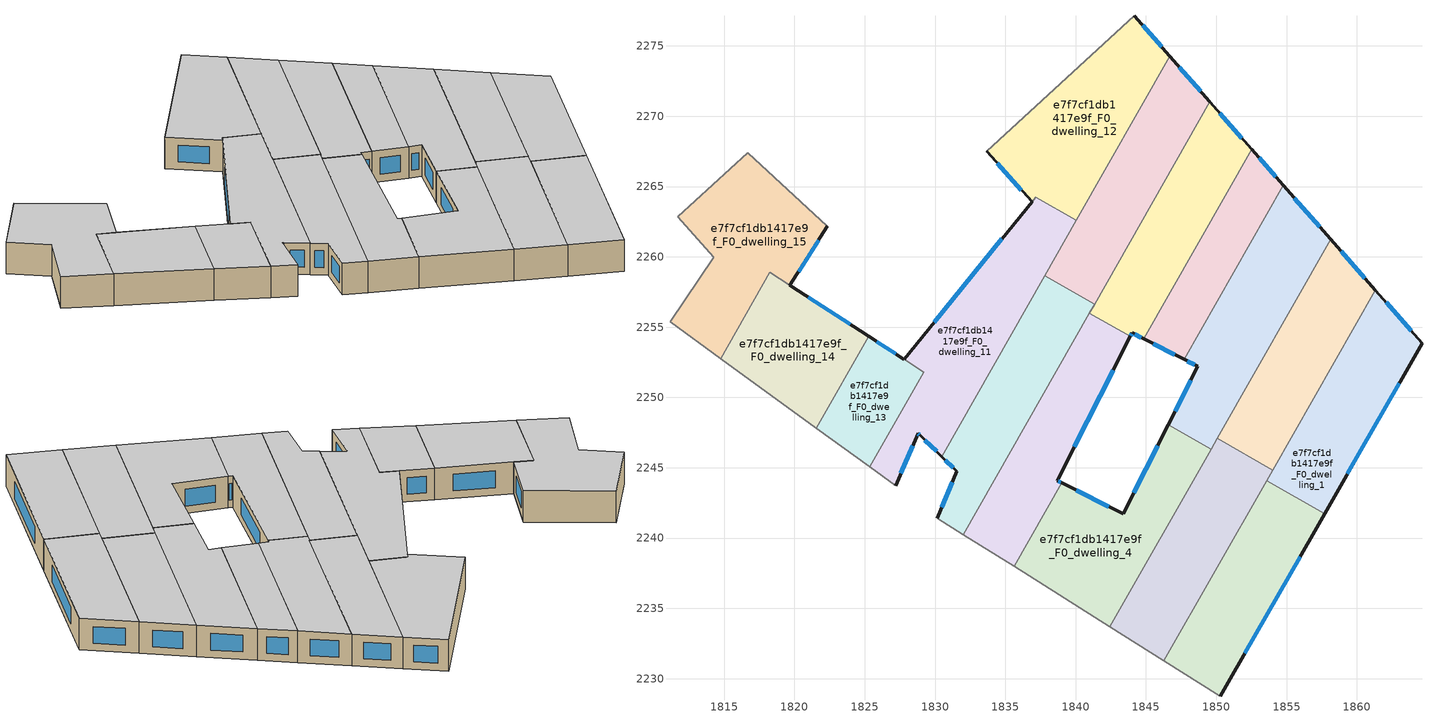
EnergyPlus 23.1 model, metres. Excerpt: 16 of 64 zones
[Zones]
e7f7cf1db1417e9f_F0_dwelling_0
 floor ground (EU_floor_Construction): 1857.7,2241.72 1850.3,2228.75 1846.28,2231.28 1853.58,2244.07 z0
 wall outside (EU_wall_Construction): 1850.3,2228.75 1857.7,2241.72 z0:3
 wall to e7f7cf1db1417e9f_F0_dwelling_1 (EU_wall_Construction): 1857.7,2241.72 1853.58,2244.07 z0:3
 wall adiabatic (EU_wall_Construction): 1846.28,2231.28 1850.3,2228.75 z0:3
 wall to e7f7cf1db1417e9f_F0_dwelling_2 (EU_wall_Construction): 1853.58,2244.07 1846.28,2231.28 z0:3
 window (EU_Window_Construction): 1852.04,2231.8 1855.96,2238.68 z0.7:2.3
 ceiling to e7f7cf1db1417e9f_F1_dwelling_0 (EU_floor_Construction): 1850.3,2228.75 1857.7,2241.72 1853.58,2244.07 1846.28,2231.28 z3
e7f7cf1db1417e9f_F0_dwelling_1
 floor ground (EU_floor_Construction): 1861.31,2257.64 1864.63,2253.86 1857.7,2241.72 1853.58,2244.07 z0
 wall outside (EU_wall_Construction): 1857.7,2241.72 1864.63,2253.86 1861.31,2257.64 z0:3
 wall to e7f7cf1db1417e9f_F0_dwelling_3 (EU_wall_Construction): 1861.31,2257.64 1854.02,2244.84 z0:3
 wall to e7f7cf1db1417e9f_F0_dwelling_2 (EU_wall_Construction): 1854.02,2244.84 1853.58,2244.07 z0:3
 window (EU_Window_Construction): 1859.33,2244.57 1863.01,2251.01 / 1863.85,2254.75 1862.09,2256.75 z0.7:2.3
 ceiling to e7f7cf1db1417e9f_F1_dwelling_1 (EU_floor_Construction): 1857.7,2241.72 1864.63,2253.86 1861.31,2257.64 1853.58,2244.07 z3
e7f7cf1db1417e9f_F0_dwelling_10
 floor ground (EU_floor_Construction): 1846.71,2274.26 1849.55,2271.03 1841.35,2256.64 1837.81,2258.66 z0
 wall outside (EU_wall_Construction): 1849.55,2271.03 1846.71,2274.26 z0:3
 wall to e7f7cf1db1417e9f_F0_dwelling_9 (EU_wall_Construction): 1837.81,2258.66 1841.35,2256.64 z0:3
 wall to e7f7cf1db1417e9f_F0_dwelling_8 (EU_wall_Construction): 1841.35,2256.64 1849.55,2271.03 z0:3
 wall to e7f7cf1db1417e9f_F0_dwelling_12 (EU_wall_Construction): 1846.71,2274.26 1840.05,2262.59 z0:3
 wall to e7f7cf1db1417e9f_F0_dwelling_11 (EU_wall_Construction): 1840.05,2262.59 1837.81,2258.66 z0:3
 window (EU_Window_Construction): 1848.88,2271.79 1847.38,2273.5 z0.7:2.3
 ceiling to e7f7cf1db1417e9f_F1_dwelling_10 (EU_floor_Construction): 1841.35,2256.64 1849.55,2271.03 1846.71,2274.26 1837.81,2258.66 z3
e7f7cf1db1417e9f_F0_dwelling_11
 floor ground (EU_floor_Construction): 1840.05,2262.59 1830.48,2245.8 1828.91,2247.34 1828.79,2247.45 1827.2,2243.74 1825.37,2245.07 1829.21,2251.8 1827.8,2252.71 1836.9,2263.9 1837.17,2264.23 z0
 wall outside (EU_wall_Construction): 1836.9,2263.9 1827.8,2252.71 / 1827.2,2243.74 1828.79,2247.45 1828.91,2247.34 1830.48,2245.8 z0:3
 wall adiabatic (EU_wall_Construction): 1825.37,2245.07 1827.2,2243.74 z0:3
 wall to e7f7cf1db1417e9f_F0_dwelling_13 (EU_wall_Construction): 1829.2,2251.79 1825.37,2245.07 / 1827.8,2252.71 1829.21,2251.8 z0:3
 wall to e7f7cf1db1417e9f_F0_dwelling_12 (EU_wall_Construction): 1840.05,2262.59 1837.17,2264.23 1836.9,2263.9 z0:3
 wall to e7f7cf1db1417e9f_F0_dwelling_9 (EU_wall_Construction): 1830.48,2245.8 1837.81,2258.66 z0:3
 window (EU_Window_Construction): 1834.76,2261.28 1829.94,2255.34 / 1829.27,2246.98 1830.11,2246.16 / 1828.82,2247.42 1828.88,2247.36 / 1827.57,2244.61 1828.42,2246.58 z0.7:2.3
 ceiling to e7f7cf1db1417e9f_F1_dwelling_11 (EU_floor_Construction): 1830.48,2245.8 1840.05,2262.59 1837.17,2264.23 1836.9,2263.9 1827.8,2252.71 1829.21,2251.8 1825.37,2245.07 1827.2,2243.74 1828.79,2247.45 1828.91,2247.34 z3
e7f7cf1db1417e9f_F0_dwelling_12
 floor ground (EU_floor_Construction): 1844.17,2277.14 1846.71,2274.26 1840.05,2262.59 1837.17,2264.24 1836.9,2263.9 1833.68,2267.5 z0
 wall outside (EU_wall_Construction): 1846.71,2274.26 1844.17,2277.14 / 1833.68,2267.5 1836.9,2263.9 z0:3
 wall adiabatic (EU_wall_Construction): 1844.17,2277.14 1833.68,2267.5 z0:3
 window (EU_Window_Construction): 1846.11,2274.94 1844.77,2276.47 / 1834.44,2266.65 1836.14,2264.75 z0.7:2.3
 ceiling to e7f7cf1db1417e9f_F1_dwelling_12 (EU_floor_Construction): 1840.05,2262.59 1846.71,2274.26 1844.17,2277.14 1833.68,2267.5 1836.9,2263.9 1837.17,2264.24 z3
e7f7cf1db1417e9f_F0_dwelling_13
 floor ground (EU_floor_Construction): 1827.79,2252.71 1829.21,2251.79 1825.37,2245.07 1821.57,2247.82 1825.28,2254.34 z0
 wall outside (EU_wall_Construction): 1827.79,2252.71 1825.28,2254.34 z0:3
 wall adiabatic (EU_wall_Construction): 1821.57,2247.82 1825.37,2245.07 z0:3
 wall to e7f7cf1db1417e9f_F0_dwelling_14 (EU_wall_Construction): 1825.28,2254.34 1821.57,2247.82 z0:3
 window (EU_Window_Construction): 1827.2,2253.09 1825.87,2253.96 z0.7:2.3
 ceiling to e7f7cf1db1417e9f_F1_dwelling_13 (EU_floor_Construction): 1825.37,2245.07 1829.21,2251.79 1827.79,2252.71 1825.28,2254.34 1821.57,2247.82 z3
e7f7cf1db1417e9f_F0_dwelling_14
 floor ground (EU_floor_Construction): 1825.28,2254.34 1821.57,2247.82 1814.75,2252.76 1818.24,2258.89 z0
 wall outside (EU_wall_Construction): 1825.28,2254.34 1819.66,2257.97 z0:3
 wall to e7f7cf1db1417e9f_F0_dwelling_15 (EU_wall_Construction): 1819.66,2257.97 1818.24,2258.89 1814.75,2252.76 z0:3
 wall adiabatic (EU_wall_Construction): 1814.75,2252.76 1821.57,2247.82 z0:3
 window (EU_Window_Construction): 1823.96,2255.19 1820.98,2257.12 z0.7:2.3
 ceiling to e7f7cf1db1417e9f_F1_dwelling_14 (EU_floor_Construction): 1821.57,2247.82 1825.28,2254.34 1818.24,2258.89 1814.75,2252.76 z3
e7f7cf1db1417e9f_F0_dwelling_15
 floor ground (EU_floor_Construction): 1822.35,2262.16 1819.66,2257.97 1818.24,2258.89 1814.75,2252.76 1811.15,2255.37 1814.27,2259.97 1811.72,2262.85 1816.7,2267.41 z0
 wall outside (EU_wall_Construction): 1819.66,2257.97 1822.35,2262.16 z0:3
 wall adiabatic (EU_wall_Construction): 1822.35,2262.16 1816.7,2267.41 1811.72,2262.85 1814.27,2259.97 1811.15,2255.37 1814.75,2252.76 z0:3
 window (EU_Window_Construction): 1820.3,2258.96 1821.72,2261.18 z0.7:2.3
 ceiling to e7f7cf1db1417e9f_F1_dwelling_15 (EU_floor_Construction): 1819.66,2257.97 1822.35,2262.16 1816.7,2267.41 1811.72,2262.85 1814.27,2259.97 1811.15,2255.37 1814.75,2252.76 1818.24,2258.89 z3
e7f7cf1db1417e9f_F0_dwelling_2
 floor ground (EU_floor_Construction): 1854.02,2244.84 1846.28,2231.28 1842.44,2233.69 1850.08,2247.09 z0
 wall to e7f7cf1db1417e9f_F0_dwelling_3 (EU_wall_Construction): 1854.02,2244.84 1850.08,2247.09 z0:3
 wall adiabatic (EU_wall_Construction): 1842.44,2233.69 1846.28,2231.28 z0:3
 wall to e7f7cf1db1417e9f_F0_dwelling_4 (EU_wall_Construction): 1849.63,2246.31 1842.44,2233.69 z0:3
 wall to e7f7cf1db1417e9f_F0_dwelling_5 (EU_wall_Construction): 1850.08,2247.09 1849.63,2246.31 z0:3
 ceiling to e7f7cf1db1417e9f_F1_dwelling_2 (EU_floor_Construction): 1846.28,2231.28 1854.02,2244.84 1850.08,2247.09 1842.44,2233.69 z3
e7f7cf1db1417e9f_F0_dwelling_3
 floor ground (EU_floor_Construction): 1858.15,2261.24 1861.31,2257.64 1854.02,2244.84 1850.08,2247.09 z0
 wall outside (EU_wall_Construction): 1861.31,2257.64 1858.15,2261.24 z0:3
 wall to e7f7cf1db1417e9f_F0_dwelling_5 (EU_wall_Construction): 1858.15,2261.24 1850.08,2247.09 z0:3
 window (EU_Window_Construction): 1860.57,2258.49 1858.89,2260.4 z0.7:2.3
 ceiling to e7f7cf1db1417e9f_F1_dwelling_3 (EU_floor_Construction): 1854.02,2244.84 1861.31,2257.64 1858.15,2261.24 1850.08,2247.09 z3
e7f7cf1db1417e9f_F0_dwelling_4
 floor ground (EU_floor_Construction): 1849.63,2246.31 1842.44,2233.69 1835.62,2237.98 1839.01,2243.93 1843.37,2241.73 1846.58,2248.05 z0
 wall outside (EU_wall_Construction): 1846.58,2248.05 1843.37,2241.73 1839.01,2243.93 z0:3
 wall to e7f7cf1db1417e9f_F0_dwelling_7 (EU_wall_Construction): 1839.01,2243.93 1835.62,2237.98 z0:3
 wall to e7f7cf1db1417e9f_F0_dwelling_5 (EU_wall_Construction): 1849.63,2246.31 1846.58,2248.05 z0:3
 wall adiabatic (EU_wall_Construction): 1835.62,2237.98 1842.44,2233.69 z0:3
 window (EU_Window_Construction): 1842.35,2242.24 1840.03,2243.41 / 1845.83,2246.56 1844.12,2243.21 z0.7:2.3
 ceiling to e7f7cf1db1417e9f_F1_dwelling_4 (EU_floor_Construction): 1842.44,2233.69 1849.63,2246.31 1846.58,2248.05 1843.37,2241.73 1839.01,2243.93 1835.62,2237.98 z3
e7f7cf1db1417e9f_F0_dwelling_5
 floor ground (EU_floor_Construction): 1854.77,2265.08 1858.15,2261.24 1849.63,2246.31 1846.58,2248.05 1848.7,2252.21 1847.72,2252.71 z0
 wall outside (EU_wall_Construction): 1858.15,2261.24 1854.77,2265.08 / 1847.72,2252.71 1848.7,2252.21 1846.58,2248.05 z0:3
 wall to e7f7cf1db1417e9f_F0_dwelling_6 (EU_wall_Construction): 1854.77,2265.08 1847.72,2252.71 z0:3
 window (EU_Window_Construction): 1857.36,2262.14 1855.57,2264.18 / 1848.2,2251.24 1847.08,2249.03 / 1847.95,2252.59 1848.47,2252.33 z0.7:2.3
 ceiling to e7f7cf1db1417e9f_F1_dwelling_5 (EU_floor_Construction): 1849.63,2246.31 1858.15,2261.24 1854.77,2265.08 1847.72,2252.71 1848.7,2252.21 1846.58,2248.05 z3
e7f7cf1db1417e9f_F0_dwelling_6
 floor ground (EU_floor_Construction): 1852.53,2267.64 1854.77,2265.08 1847.72,2252.71 1844.84,2254.17 z0
 wall outside (EU_wall_Construction): 1854.77,2265.08 1852.53,2267.64 / 1844.84,2254.17 1847.72,2252.71 z0:3
 wall to e7f7cf1db1417e9f_F0_dwelling_8 (EU_wall_Construction): 1852.53,2267.64 1844.84,2254.17 z0:3
 window (EU_Window_Construction): 1854.25,2265.68 1853.06,2267.04 / 1845.52,2253.82 1847.04,2253.05 z0.7:2.3
 ceiling to e7f7cf1db1417e9f_F1_dwelling_6 (EU_floor_Construction): 1847.72,2252.71 1854.77,2265.08 1852.53,2267.64 1844.84,2254.17 z3
e7f7cf1db1417e9f_F0_dwelling_7
 floor ground (EU_floor_Construction): 1843.89,2254.34 1838.68,2244.09 1839.01,2243.93 1835.62,2237.98 1832.01,2240.25 1840.99,2256 z0
 wall outside (EU_wall_Construction): 1839.01,2243.93 1838.68,2244.09 1843.89,2254.34 z0:3
 wall adiabatic (EU_wall_Construction): 1832.01,2240.25 1835.62,2237.98 z0:3
 wall to e7f7cf1db1417e9f_F0_dwelling_8 (EU_wall_Construction): 1843.89,2254.34 1840.99,2256 z0:3
 wall to e7f7cf1db1417e9f_F0_dwelling_9 (EU_wall_Construction): 1840.99,2256 1832.01,2240.25 z0:3
 window (EU_Window_Construction): 1839.91,2246.5 1842.67,2251.94 / 1838.93,2243.96 1838.76,2244.05 z0.7:2.3
 ceiling to e7f7cf1db1417e9f_F1_dwelling_7 (EU_floor_Construction): 1839.01,2243.93 1838.68,2244.09 1843.89,2254.34 1840.99,2256 1832.01,2240.25 1835.62,2237.98 z3
e7f7cf1db1417e9f_F0_dwelling_8
 floor ground (EU_floor_Construction): 1849.55,2271.03 1852.53,2267.64 1844.84,2254.17 1844.01,2254.59 1843.89,2254.34 1840.99,2256 z0
 wall outside (EU_wall_Construction): 1843.89,2254.34 1844.01,2254.59 1844.84,2254.17 / 1852.53,2267.64 1849.55,2271.03 z0:3
 wall to e7f7cf1db1417e9f_F0_dwelling_9 (EU_wall_Construction): 1841.35,2256.64 1840.99,2256 z0:3
 window (EU_Window_Construction): 1844.21,2254.49 1844.65,2254.26 / 1843.92,2254.4 1843.99,2254.53 / 1851.83,2268.44 1850.25,2270.23 z0.7:2.3
 ceiling to e7f7cf1db1417e9f_F1_dwelling_8 (EU_floor_Construction): 1844.84,2254.17 1852.53,2267.64 1849.55,2271.03 1840.99,2256 1843.89,2254.34 1844.01,2254.59 z3
e7f7cf1db1417e9f_F0_dwelling_9
 floor ground (EU_floor_Construction): 1841.35,2256.64 1832.01,2240.25 1830.15,2241.42 1831.54,2244.75 1830.48,2245.8 1837.81,2258.66 z0
 wall outside (EU_wall_Construction): 1830.48,2245.8 1831.54,2244.75 1830.15,2241.42 z0:3
 wall adiabatic (EU_wall_Construction): 1830.15,2241.42 1832.01,2240.25 z0:3
 window (EU_Window_Construction): 1831.21,2243.97 1830.48,2242.2 / 1830.73,2245.55 1831.29,2245 z0.7:2.3
 ceiling to e7f7cf1db1417e9f_F1_dwelling_9 (EU_floor_Construction): 1832.01,2240.25 1841.35,2256.64 1837.81,2258.66 1830.48,2245.8 1831.54,2244.75 1830.15,2241.42 z3
[Building]
EU S2 Campaign: North Axis=0; Terrain=City; Solar Distribution=FullExterior
[Site:Location]
Budapest.Ferenc.Liszt.Intl.AP: Latitude=47.437; Longitude=19.256; Time Zone=1; Elevation=185
[SizingPeriod:WeatherFileDays]
AnnualSizingPeriod: Begin Month=1; Begin Day of Month=1; End Month=12; End Day of Month=31; Day of Week for Start Day=Monday; Use Weather File Daylight Saving Period=No; Use Weather File Rain and Snow Indicators=No
[MATERIAL]
EU_InternalMass_Material: Roughness=MediumRough; Thickness=0.1; Conductivity=1; Density=1800; Specific Heat=900; Thermal Absorptance=0.9; Solar Absorptance=0.7; Visible Absorptance=0.7
[MATERIAL:NOMASS] Roughness=MediumRough; Thermal Absorptance=0.9; Solar Absorptance=0.7; Visible Absorptance=0.7
Name | Thermal Resistance
EU_wall_NoMass | 0.832559
EU_floor_NoMass | 0.872794
[WINDOWMATERIAL:SIMPLEGLAZINGSYSTEM]
EU_Window_SimpleGlazing: UFactor=2.79869; Solar Heat Gain Coefficient=0.75; Visible Transmittance=0.75
[CONSTRUCTION]
EU_wall_Construction: EU_wall_NoMass
EU_floor_Construction: EU_floor_NoMass
EU_Window_Construction: EU_Window_SimpleGlazing
EU_InternalMass_Construction: EU_InternalMass_Material
[ZONE] Type=1; Multiplier=1; Ceiling Height=autocalculate; Floor Area=autocalculate; Part of Total Floor Area=Yes
Name | Volume
e7f7cf1db1417e9f_F0_dwelling_0 | 211.003
e7f7cf1db1417e9f_F0_dwelling_1 | 211.007
e7f7cf1db1417e9f_F0_dwelling_10 | 210.975
e7f7cf1db1417e9f_F0_dwelling_11 | 275.065
e7f7cf1db1417e9f_F0_dwelling_12 | 251.132
e7f7cf1db1417e9f_F0_dwelling_13 | 106.727
e7f7cf1db1417e9f_F0_dwelling_14 | 182.754
e7f7cf1db1417e9f_F0_dwelling_15 | 239.201
e7f7cf1db1417e9f_F0_dwelling_2 | 210.984
e7f7cf1db1417e9f_F0_dwelling_3 | 210.954
e7f7cf1db1417e9f_F0_dwelling_4 | 244.707
e7f7cf1db1417e9f_F0_dwelling_5 | 244.738
e7f7cf1db1417e9f_F0_dwelling_6 | 143.541
e7f7cf1db1417e9f_F0_dwelling_7 | 210.936
e7f7cf1db1417e9f_F0_dwelling_8 | 210.939
e7f7cf1db1417e9f_F0_dwelling_9 | 211.02
[INTERNALMASS] Construction=EU_InternalMass_Construction
Name | Zone or ZoneList | Surface Area
e7f7cf1db1417e9f_F0_dwelling_0_EU_InternalMass | e7f7cf1db1417e9f_F0_dwelling_0 | 70.3335
e7f7cf1db1417e9f_F0_dwelling_1_EU_InternalMass | e7f7cf1db1417e9f_F0_dwelling_1 | 70.3352
e7f7cf1db1417e9f_F0_dwelling_2_EU_InternalMass | e7f7cf1db1417e9f_F0_dwelling_2 | 70.3278
e7f7cf1db1417e9f_F0_dwelling_3_EU_InternalMass | e7f7cf1db1417e9f_F0_dwelling_3 | 70.3191
e7f7cf1db1417e9f_F0_dwelling_4_EU_InternalMass | e7f7cf1db1417e9f_F0_dwelling_4 | 81.5681
e7f7cf1db1417e9f_F0_dwelling_5_EU_InternalMass | e7f7cf1db1417e9f_F0_dwelling_5 | 81.5785
e7f7cf1db1417e9f_F0_dwelling_6_EU_InternalMass | e7f7cf1db1417e9f_F0_dwelling_6 | 47.8469
e7f7cf1db1417e9f_F0_dwelling_7_EU_InternalMass | e7f7cf1db1417e9f_F0_dwelling_7 | 70.3123
e7f7cf1db1417e9f_F0_dwelling_8_EU_InternalMass | e7f7cf1db1417e9f_F0_dwelling_8 | 70.3124
e7f7cf1db1417e9f_F0_dwelling_9_EU_InternalMass | e7f7cf1db1417e9f_F0_dwelling_9 | 70.3399
e7f7cf1db1417e9f_F0_dwelling_10_EU_InternalMass | e7f7cf1db1417e9f_F0_dwelling_10 | 70.326
e7f7cf1db1417e9f_F0_dwelling_11_EU_InternalMass | e7f7cf1db1417e9f_F0_dwelling_11 | 91.6873
e7f7cf1db1417e9f_F0_dwelling_12_EU_InternalMass | e7f7cf1db1417e9f_F0_dwelling_12 | 83.7144
e7f7cf1db1417e9f_F0_dwelling_13_EU_InternalMass | e7f7cf1db1417e9f_F0_dwelling_13 | 35.5818
e7f7cf1db1417e9f_F0_dwelling_14_EU_InternalMass | e7f7cf1db1417e9f_F0_dwelling_14 | 60.9187
e7f7cf1db1417e9f_F0_dwelling_15_EU_InternalMass | e7f7cf1db1417e9f_F0_dwelling_15 | 79.7332
[OTHEREQUIPMENT] Fuel Type=Electricity; Design Level Calculation Method=Watts/Area; Power per Zone Floor Area=1; Fraction Latent=0; Fraction Radiant=0; Fraction Lost=0; Carbon Dioxide Generation Rate=0; EndUse Subcategory=EU_Step8_InternalGains
Name | Zone or ZoneList or Space or SpaceList | Schedule
EU_Step8_InternalGain_e7f7cf1db1417e9f_F0_dwelling_0_f000 | e7f7cf1db1417e9f_F0_dwelling_0 | EU_Step8_GainSchedule_e7f7cf1db1417e9f_F0_dwelling_0_f000
EU_Step8_InternalGain_e7f7cf1db1417e9f_F0_dwelling_1_f000 | e7f7cf1db1417e9f_F0_dwelling_1 | EU_Step8_GainSchedule_e7f7cf1db1417e9f_F0_dwelling_1_f000
EU_Step8_InternalGain_e7f7cf1db1417e9f_F0_dwelling_2_f000 | e7f7cf1db1417e9f_F0_dwelling_2 | EU_Step8_GainSchedule_e7f7cf1db1417e9f_F0_dwelling_2_f000
EU_Step8_InternalGain_e7f7cf1db1417e9f_F0_dwelling_3_f000 | e7f7cf1db1417e9f_F0_dwelling_3 | EU_Step8_GainSchedule_e7f7cf1db1417e9f_F0_dwelling_3_f000
EU_Step8_InternalGain_e7f7cf1db1417e9f_F0_dwelling_4_f000 | e7f7cf1db1417e9f_F0_dwelling_4 | EU_Step8_GainSchedule_e7f7cf1db1417e9f_F0_dwelling_4_f000
EU_Step8_InternalGain_e7f7cf1db1417e9f_F0_dwelling_5_f000 | e7f7cf1db1417e9f_F0_dwelling_5 | EU_Step8_GainSchedule_e7f7cf1db1417e9f_F0_dwelling_5_f000
EU_Step8_InternalGain_e7f7cf1db1417e9f_F0_dwelling_6_f000 | e7f7cf1db1417e9f_F0_dwelling_6 | EU_Step8_GainSchedule_e7f7cf1db1417e9f_F0_dwelling_6_f000
EU_Step8_InternalGain_e7f7cf1db1417e9f_F0_dwelling_7_f000 | e7f7cf1db1417e9f_F0_dwelling_7 | EU_Step8_GainSchedule_e7f7cf1db1417e9f_F0_dwelling_7_f000
EU_Step8_InternalGain_e7f7cf1db1417e9f_F0_dwelling_8_f000 | e7f7cf1db1417e9f_F0_dwelling_8 | EU_Step8_GainSchedule_e7f7cf1db1417e9f_F0_dwelling_8_f000
EU_Step8_InternalGain_e7f7cf1db1417e9f_F0_dwelling_9_f000 | e7f7cf1db1417e9f_F0_dwelling_9 | EU_Step8_GainSchedule_e7f7cf1db1417e9f_F0_dwelling_9_f000
EU_Step8_InternalGain_e7f7cf1db1417e9f_F0_dwelling_10_f000 | e7f7cf1db1417e9f_F0_dwelling_10 | EU_Step8_GainSchedule_e7f7cf1db1417e9f_F0_dwelling_10_f000
EU_Step8_InternalGain_e7f7cf1db1417e9f_F0_dwelling_11_f000 | e7f7cf1db1417e9f_F0_dwelling_11 | EU_Step8_GainSchedule_e7f7cf1db1417e9f_F0_dwelling_11_f000
EU_Step8_InternalGain_e7f7cf1db1417e9f_F0_dwelling_12_f000 | e7f7cf1db1417e9f_F0_dwelling_12 | EU_Step8_GainSchedule_e7f7cf1db1417e9f_F0_dwelling_12_f000
EU_Step8_InternalGain_e7f7cf1db1417e9f_F0_dwelling_13_f000 | e7f7cf1db1417e9f_F0_dwelling_13 | EU_Step8_GainSchedule_e7f7cf1db1417e9f_F0_dwelling_13_f000
EU_Step8_InternalGain_e7f7cf1db1417e9f_F0_dwelling_14_f000 | e7f7cf1db1417e9f_F0_dwelling_14 | EU_Step8_GainSchedule_e7f7cf1db1417e9f_F0_dwelling_14_f000
EU_Step8_InternalGain_e7f7cf1db1417e9f_F0_dwelling_15_f000 | e7f7cf1db1417e9f_F0_dwelling_15 | EU_Step8_GainSchedule_e7f7cf1db1417e9f_F0_dwelling_15_f000
[ZONEVENTILATION:DESIGNFLOWRATE] Schedule=EU_AlwaysOn; Design Flow Rate Calculation Method=AirChanges/Hour; Air Changes per Hour=0.475469; Ventilation Type=Natural; Fan Pressure Rise=0; Fan Total Efficiency=1; Constant Term Coefficient=1; Temperature Term Coefficient=0; Velocity Term Coefficient=0; Velocity Squared Term Coefficient=0; Minimum Indoor Temperature=-100; Maximum Indoor Temperature=100; Delta Temperature=-100; Minimum Outdoor Temperature=-100; Maximum Outdoor Temperature=100; Maximum Wind Speed=40
Name | Zone or ZoneList or Space or SpaceList
EU_ConstantAir_e7f7cf1db1417e9f_F0_dwelling_0 | e7f7cf1db1417e9f_F0_dwelling_0
EU_ConstantAir_e7f7cf1db1417e9f_F0_dwelling_1 | e7f7cf1db1417e9f_F0_dwelling_1
EU_ConstantAir_e7f7cf1db1417e9f_F0_dwelling_2 | e7f7cf1db1417e9f_F0_dwelling_2
EU_ConstantAir_e7f7cf1db1417e9f_F0_dwelling_3 | e7f7cf1db1417e9f_F0_dwelling_3
EU_ConstantAir_e7f7cf1db1417e9f_F0_dwelling_4 | e7f7cf1db1417e9f_F0_dwelling_4
EU_ConstantAir_e7f7cf1db1417e9f_F0_dwelling_5 | e7f7cf1db1417e9f_F0_dwelling_5
EU_ConstantAir_e7f7cf1db1417e9f_F0_dwelling_6 | e7f7cf1db1417e9f_F0_dwelling_6
EU_ConstantAir_e7f7cf1db1417e9f_F0_dwelling_7 | e7f7cf1db1417e9f_F0_dwelling_7
EU_ConstantAir_e7f7cf1db1417e9f_F0_dwelling_8 | e7f7cf1db1417e9f_F0_dwelling_8
EU_ConstantAir_e7f7cf1db1417e9f_F0_dwelling_9 | e7f7cf1db1417e9f_F0_dwelling_9
EU_ConstantAir_e7f7cf1db1417e9f_F0_dwelling_10 | e7f7cf1db1417e9f_F0_dwelling_10
EU_ConstantAir_e7f7cf1db1417e9f_F0_dwelling_11 | e7f7cf1db1417e9f_F0_dwelling_11
EU_ConstantAir_e7f7cf1db1417e9f_F0_dwelling_12 | e7f7cf1db1417e9f_F0_dwelling_12
EU_ConstantAir_e7f7cf1db1417e9f_F0_dwelling_13 | e7f7cf1db1417e9f_F0_dwelling_13
EU_ConstantAir_e7f7cf1db1417e9f_F0_dwelling_14 | e7f7cf1db1417e9f_F0_dwelling_14
EU_ConstantAir_e7f7cf1db1417e9f_F0_dwelling_15 | e7f7cf1db1417e9f_F0_dwelling_15
[HVACTEMPLATE:THERMOSTAT] Constant Heating Setpoint=20; Constant Cooling Setpoint=50
EU_HeatOnly_e7f7cf1db1417e9f_F0_dwelling_0; EU_HeatOnly_e7f7cf1db1417e9f_F0_dwelling_1; EU_HeatOnly_e7f7cf1db1417e9f_F0_dwelling_2; EU_HeatOnly_e7f7cf1db1417e9f_F0_dwelling_3; EU_HeatOnly_e7f7cf1db1417e9f_F0_dwelling_4; EU_HeatOnly_e7f7cf1db1417e9f_F0_dwelling_5; EU_HeatOnly_e7f7cf1db1417e9f_F0_dwelling_6; EU_HeatOnly_e7f7cf1db1417e9f_F0_dwelling_7; EU_HeatOnly_e7f7cf1db1417e9f_F0_dwelling_8; EU_HeatOnly_e7f7cf1db1417e9f_F0_dwelling_9; EU_HeatOnly_e7f7cf1db1417e9f_F0_dwelling_10; EU_HeatOnly_e7f7cf1db1417e9f_F0_dwelling_11; EU_HeatOnly_e7f7cf1db1417e9f_F0_dwelling_12; EU_HeatOnly_e7f7cf1db1417e9f_F0_dwelling_13; EU_HeatOnly_e7f7cf1db1417e9f_F0_dwelling_14; EU_HeatOnly_e7f7cf1db1417e9f_F0_dwelling_15; EU_HeatOnly_e7f7cf1db1417e9f_F1_dwelling_0; EU_HeatOnly_e7f7cf1db1417e9f_F1_dwelling_1; EU_HeatOnly_e7f7cf1db1417e9f_F1_dwelling_2; EU_HeatOnly_e7f7cf1db1417e9f_F1_dwelling_3; EU_HeatOnly_e7f7cf1db1417e9f_F1_dwelling_4; EU_HeatOnly_e7f7cf1db1417e9f_F1_dwelling_5; EU_HeatOnly_e7f7cf1db1417e9f_F1_dwelling_6; EU_HeatOnly_e7f7cf1db1417e9f_F1_dwelling_7; EU_HeatOnly_e7f7cf1db1417e9f_F1_dwelling_8; EU_HeatOnly_e7f7cf1db1417e9f_F1_dwelling_9; EU_HeatOnly_e7f7cf1db1417e9f_F1_dwelling_10; EU_HeatOnly_e7f7cf1db1417e9f_F1_dwelling_11; EU_HeatOnly_e7f7cf1db1417e9f_F1_dwelling_12; EU_HeatOnly_e7f7cf1db1417e9f_F1_dwelling_13; EU_HeatOnly_e7f7cf1db1417e9f_F1_dwelling_14; EU_HeatOnly_e7f7cf1db1417e9f_F1_dwelling_15; EU_HeatOnly_e7f7cf1db1417e9f_F2_dwelling_0; EU_HeatOnly_e7f7cf1db1417e9f_F2_dwelling_1; EU_HeatOnly_e7f7cf1db1417e9f_F2_dwelling_2; EU_HeatOnly_e7f7cf1db1417e9f_F2_dwelling_3; EU_HeatOnly_e7f7cf1db1417e9f_F2_dwelling_4; EU_HeatOnly_e7f7cf1db1417e9f_F2_dwelling_5; EU_HeatOnly_e7f7cf1db1417e9f_F2_dwelling_6; EU_HeatOnly_e7f7cf1db1417e9f_F2_dwelling_7; EU_HeatOnly_e7f7cf1db1417e9f_F2_dwelling_8; EU_HeatOnly_e7f7cf1db1417e9f_F2_dwelling_9; EU_HeatOnly_e7f7cf1db1417e9f_F2_dwelling_10; EU_HeatOnly_e7f7cf1db1417e9f_F2_dwelling_11; EU_HeatOnly_e7f7cf1db1417e9f_F2_dwelling_12; EU_HeatOnly_e7f7cf1db1417e9f_F2_dwelling_13; EU_HeatOnly_e7f7cf1db1417e9f_F2_dwelling_14; EU_HeatOnly_e7f7cf1db1417e9f_F2_dwelling_15; EU_HeatOnly_e7f7cf1db1417e9f_F3_dwelling_0; EU_HeatOnly_e7f7cf1db1417e9f_F3_dwelling_1; EU_HeatOnly_e7f7cf1db1417e9f_F3_dwelling_2; EU_HeatOnly_e7f7cf1db1417e9f_F3_dwelling_3; EU_HeatOnly_e7f7cf1db1417e9f_F3_dwelling_4; EU_HeatOnly_e7f7cf1db1417e9f_F3_dwelling_5; EU_HeatOnly_e7f7cf1db1417e9f_F3_dwelling_6; EU_HeatOnly_e7f7cf1db1417e9f_F3_dwelling_7; EU_HeatOnly_e7f7cf1db1417e9f_F3_dwelling_8; EU_HeatOnly_e7f7cf1db1417e9f_F3_dwelling_9; EU_HeatOnly_e7f7cf1db1417e9f_F3_dwelling_10; EU_HeatOnly_e7f7cf1db1417e9f_F3_dwelling_11; EU_HeatOnly_e7f7cf1db1417e9f_F3_dwelling_12; EU_HeatOnly_e7f7cf1db1417e9f_F3_dwelling_13; EU_HeatOnly_e7f7cf1db1417e9f_F3_dwelling_14; EU_HeatOnly_e7f7cf1db1417e9f_F3_dwelling_15
[HVACTEMPLATE:ZONE:IDEALLOADSAIRSYSTEM] System Availability Schedule=EU_AlwaysOn; Maximum Heating Supply Air Temperature=50; Minimum Cooling Supply Air Temperature=13; Maximum Heating Supply Air Humidity Ratio=0.0156; Minimum Cooling Supply Air Humidity Ratio=0.0077; Heating Limit=NoLimit; Cooling Limit=NoLimit; Heating Availability Schedule=EU_AlwaysOn; Cooling Availability Schedule=EU_CoolingOff; Dehumidification Control Type=ConstantSensibleHeatRatio; Cooling Sensible Heat Ratio=0.7; Dehumidification Setpoint=60; Humidification Control Type=None; Humidification Setpoint=30; Outdoor Air Method=None; Outdoor Air Flow Rate per Person=0.00944; Outdoor Air Flow Rate per Zone Floor Area=0; Outdoor Air Flow Rate per Zone=0; Demand Controlled Ventilation Type=None; Outdoor Air Economizer Type=NoEconomizer; Heat Recovery Type=None; Sensible Heat Recovery Effectiveness=0.7; Latent Heat Recovery Effectiveness=0.65
Name | Template Thermostat
e7f7cf1db1417e9f_F0_dwelling_0 | EU_HeatOnly_e7f7cf1db1417e9f_F0_dwelling_0
e7f7cf1db1417e9f_F0_dwelling_1 | EU_HeatOnly_e7f7cf1db1417e9f_F0_dwelling_1
e7f7cf1db1417e9f_F0_dwelling_2 | EU_HeatOnly_e7f7cf1db1417e9f_F0_dwelling_2
e7f7cf1db1417e9f_F0_dwelling_3 | EU_HeatOnly_e7f7cf1db1417e9f_F0_dwelling_3
e7f7cf1db1417e9f_F0_dwelling_4 | EU_HeatOnly_e7f7cf1db1417e9f_F0_dwelling_4
e7f7cf1db1417e9f_F0_dwelling_5 | EU_HeatOnly_e7f7cf1db1417e9f_F0_dwelling_5
e7f7cf1db1417e9f_F0_dwelling_6 | EU_HeatOnly_e7f7cf1db1417e9f_F0_dwelling_6
e7f7cf1db1417e9f_F0_dwelling_7 | EU_HeatOnly_e7f7cf1db1417e9f_F0_dwelling_7
e7f7cf1db1417e9f_F0_dwelling_8 | EU_HeatOnly_e7f7cf1db1417e9f_F0_dwelling_8
e7f7cf1db1417e9f_F0_dwelling_9 | EU_HeatOnly_e7f7cf1db1417e9f_F0_dwelling_9
e7f7cf1db1417e9f_F0_dwelling_10 | EU_HeatOnly_e7f7cf1db1417e9f_F0_dwelling_10
e7f7cf1db1417e9f_F0_dwelling_11 | EU_HeatOnly_e7f7cf1db1417e9f_F0_dwelling_11
e7f7cf1db1417e9f_F0_dwelling_12 | EU_HeatOnly_e7f7cf1db1417e9f_F0_dwelling_12
e7f7cf1db1417e9f_F0_dwelling_13 | EU_HeatOnly_e7f7cf1db1417e9f_F0_dwelling_13
e7f7cf1db1417e9f_F0_dwelling_14 | EU_HeatOnly_e7f7cf1db1417e9f_F0_dwelling_14
e7f7cf1db1417e9f_F0_dwelling_15 | EU_HeatOnly_e7f7cf1db1417e9f_F0_dwelling_15
[SIZING:ZONE] Zone Cooling Design Supply Air Temperature Input Method=SupplyAirTemperature; Zone Cooling Design Supply Air Temperature=13; Zone Heating Design Supply Air Temperature Input Method=SupplyAirTemperature; Zone Heating Design Supply Air Temperature=50; Zone Cooling Design Supply Air Humidity Ratio=0.008; Zone Heating Design Supply Air Humidity Ratio=0.008; Cooling Design Air Flow Method=DesignDay; Cooling Design Air Flow Rate=0; Cooling Minimum Air Flow per Zone Floor Area=0.000762; Cooling Minimum Air Flow=0; Cooling Minimum Air Flow Fraction=0.2; Heating Design Air Flow Method=DesignDay; Heating Design Air Flow Rate=0; Heating Maximum Air Flow per Zone Floor Area=0.002032; Heating Maximum Air Flow=0.141576; Heating Maximum Air Flow Fraction=0.3; Account for Dedicated Outdoor Air System=No; Dedicated Outdoor Air System Control Strategy=NeutralSupplyAir; Dedicated Outdoor Air Low Setpoint Temperature for Design=autosize; Dedicated Outdoor Air High Setpoint Temperature for Design=autosize; Zone Load Sizing Method=Sensible Load Only No Latent Load; Zone Latent Cooling Design Supply Air Humidity Ratio Input Method=HumidityRatioDifference; Zone Cooling Design Supply Air Humidity Ratio Difference=0.005; Zone Latent Heating Design Supply Air Humidity Ratio Input Method=HumidityRatioDifference; Zone Humidification Design Supply Air Humidity Ratio Difference=0.005
e7f7cf1db1417e9f_F0_dwelling_0; e7f7cf1db1417e9f_F0_dwelling_1; e7f7cf1db1417e9f_F0_dwelling_2; e7f7cf1db1417e9f_F0_dwelling_3; e7f7cf1db1417e9f_F0_dwelling_4; e7f7cf1db1417e9f_F0_dwelling_5; e7f7cf1db1417e9f_F0_dwelling_6; e7f7cf1db1417e9f_F0_dwelling_7; e7f7cf1db1417e9f_F0_dwelling_8; e7f7cf1db1417e9f_F0_dwelling_9; e7f7cf1db1417e9f_F0_dwelling_10; e7f7cf1db1417e9f_F0_dwelling_11; e7f7cf1db1417e9f_F0_dwelling_12; e7f7cf1db1417e9f_F0_dwelling_13; e7f7cf1db1417e9f_F0_dwelling_14; e7f7cf1db1417e9f_F0_dwelling_15
[SCHEDULE:CONSTANT]
Name | Hourly Value
EU_AlwaysOn | 1
EU_CoolingOff | 0
[SCHEDULE:FILE] Column Number=1; Rows to Skip at Top=0; Number of Hours of Data=8760; Column Separator=Comma; Interpolate to Timestep=No; Minutes per Item=60; Adjust Schedule for Daylight Savings=Yes
Name | File
EU_Step8_GainSchedule_e7f7cf1db1417e9f_F0_dwelling_0_f000 | ../../schedules/e7f7cf1db1417e9f/e7f7cf1db1417e9f_F0_dwelling_0_f000_gain.csv
EU_Step8_GainSchedule_e7f7cf1db1417e9f_F0_dwelling_1_f000 | ../../schedules/e7f7cf1db1417e9f/e7f7cf1db1417e9f_F0_dwelling_1_f000_gain.csv
EU_Step8_GainSchedule_e7f7cf1db1417e9f_F0_dwelling_2_f000 | ../../schedules/e7f7cf1db1417e9f/e7f7cf1db1417e9f_F0_dwelling_2_f000_gain.csv
EU_Step8_GainSchedule_e7f7cf1db1417e9f_F0_dwelling_3_f000 | ../../schedules/e7f7cf1db1417e9f/e7f7cf1db1417e9f_F0_dwelling_3_f000_gain.csv
EU_Step8_GainSchedule_e7f7cf1db1417e9f_F0_dwelling_4_f000 | ../../schedules/e7f7cf1db1417e9f/e7f7cf1db1417e9f_F0_dwelling_4_f000_gain.csv
EU_Step8_GainSchedule_e7f7cf1db1417e9f_F0_dwelling_5_f000 | ../../schedules/e7f7cf1db1417e9f/e7f7cf1db1417e9f_F0_dwelling_5_f000_gain.csv
EU_Step8_GainSchedule_e7f7cf1db1417e9f_F0_dwelling_6_f000 | ../../schedules/e7f7cf1db1417e9f/e7f7cf1db1417e9f_F0_dwelling_6_f000_gain.csv
EU_Step8_GainSchedule_e7f7cf1db1417e9f_F0_dwelling_7_f000 | ../../schedules/e7f7cf1db1417e9f/e7f7cf1db1417e9f_F0_dwelling_7_f000_gain.csv
EU_Step8_GainSchedule_e7f7cf1db1417e9f_F0_dwelling_8_f000 | ../../schedules/e7f7cf1db1417e9f/e7f7cf1db1417e9f_F0_dwelling_8_f000_gain.csv
EU_Step8_GainSchedule_e7f7cf1db1417e9f_F0_dwelling_9_f000 | ../../schedules/e7f7cf1db1417e9f/e7f7cf1db1417e9f_F0_dwelling_9_f000_gain.csv
EU_Step8_GainSchedule_e7f7cf1db1417e9f_F0_dwelling_10_f000 | ../../schedules/e7f7cf1db1417e9f/e7f7cf1db1417e9f_F0_dwelling_10_f000_gain.csv
EU_Step8_GainSchedule_e7f7cf1db1417e9f_F0_dwelling_11_f000 | ../../schedules/e7f7cf1db1417e9f/e7f7cf1db1417e9f_F0_dwelling_11_f000_gain.csv
EU_Step8_GainSchedule_e7f7cf1db1417e9f_F0_dwelling_12_f000 | ../../schedules/e7f7cf1db1417e9f/e7f7cf1db1417e9f_F0_dwelling_12_f000_gain.csv
EU_Step8_GainSchedule_e7f7cf1db1417e9f_F0_dwelling_13_f000 | ../../schedules/e7f7cf1db1417e9f/e7f7cf1db1417e9f_F0_dwelling_13_f000_gain.csv
EU_Step8_GainSchedule_e7f7cf1db1417e9f_F0_dwelling_14_f000 | ../../schedules/e7f7cf1db1417e9f/e7f7cf1db1417e9f_F0_dwelling_14_f000_gain.csv
EU_Step8_GainSchedule_e7f7cf1db1417e9f_F0_dwelling_15_f000 | ../../schedules/e7f7cf1db1417e9f/e7f7cf1db1417e9f_F0_dwelling_15_f000_gain.csv
